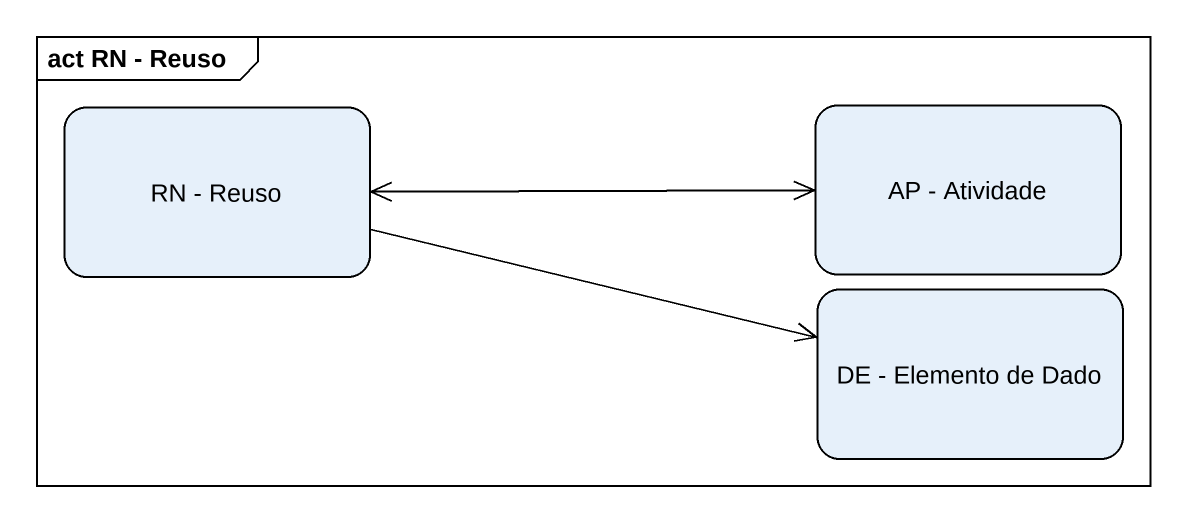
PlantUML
@startuml
mainframe act RN - Reuso
hide empty description
state "RN - Reuso" as RN_Reuso
state "AP - Atividade" as AP_Atividade
state "DE - Elemento de Dado" as DE_Elemento_de_Dado
RN_Reuso -right-> AP_Atividade
RN_Reuso -right-> DE_Elemento_de_Dado
AP_Atividade -left-> RN_Reuso
@enduml
